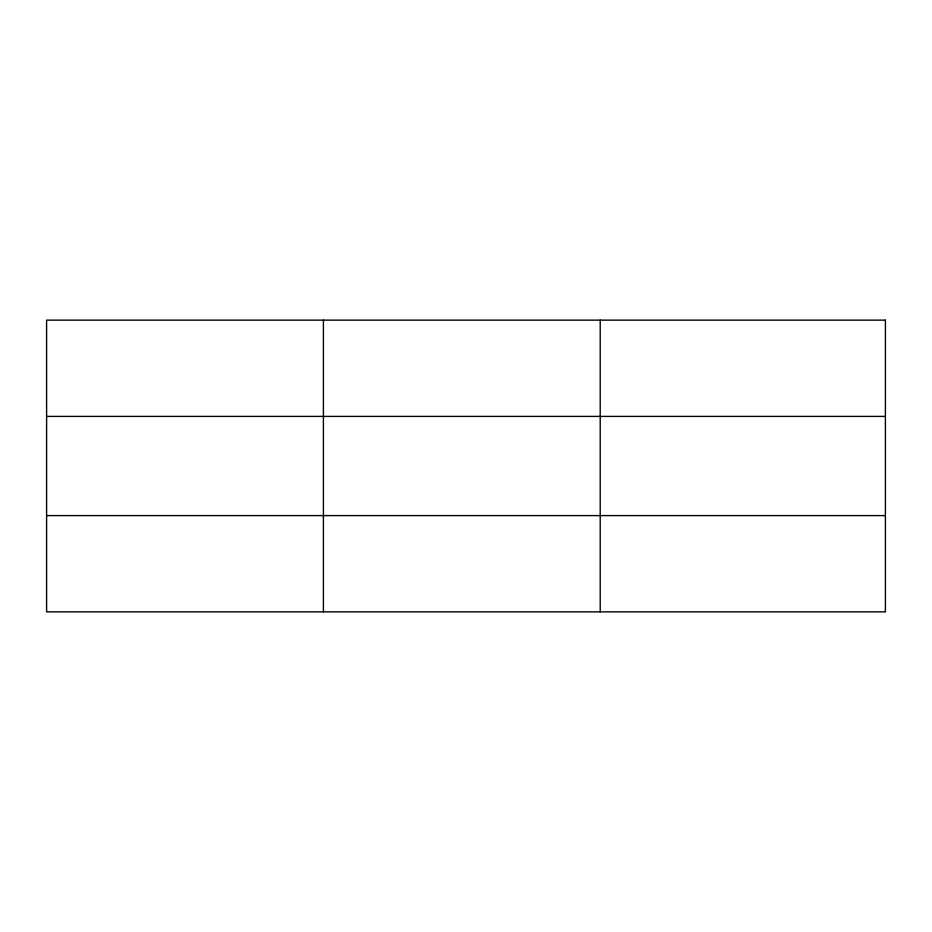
<?xml version="1.0" encoding="UTF-8"?>
<svg xmlns="http://www.w3.org/2000/svg" width="932" height="932" viewBox="0 0 932 932"><rect width="100%" height="100%" fill="white"/><g stroke="black" fill="none" stroke-linecap="round" stroke-linejoin="round"><path stroke-width="1.4" d="M323.404 611.858L323.404 320.142M600.208 611.858L600.208 320.142M46.6 416.406L885.4 416.406M46.6 515.594L885.4 515.594M885.4 320.142L885.4 611.858L46.6 611.858L46.6 320.142L885.4 320.142"/></g></svg>
